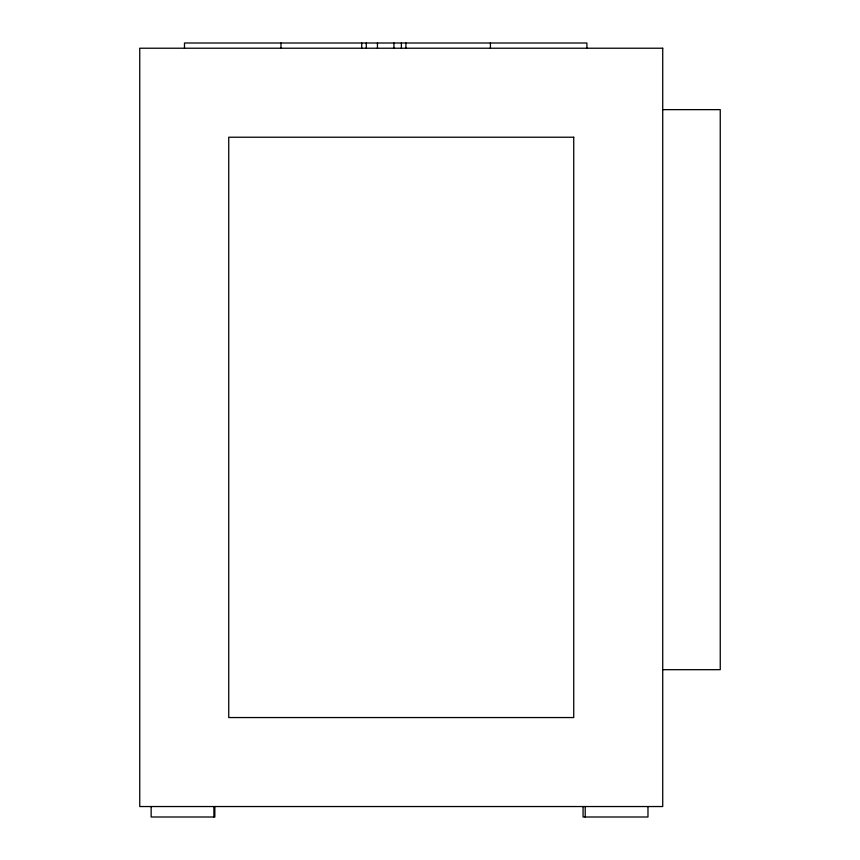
<?xml version="1.0" encoding="UTF-8"?>
<svg xmlns="http://www.w3.org/2000/svg" width="860" height="860" viewBox="0 0 860 860"><rect width="100%" height="100%" fill="white"/><g stroke="black" fill="none" stroke-linecap="round" stroke-linejoin="round"><path stroke-width="1.29" d="M662.727 109.639L720.25 109.639L720.25 669.682L662.727 669.682M647.978 806.54L647.978 817L583.069 817L583.069 806.54M586.907 48.224L586.907 43L184.481 43L184.481 48.224M585.219 806.54L585.219 817M490.415 43L490.415 48.224M405.92 43L405.92 48.224M401.383 43L401.383 48.224M393.934 43L393.934 48.224M377.454 43L377.454 48.224M366.285 43L366.285 48.224M361.716 43L361.716 48.224M280.973 43L280.973 48.224M214.839 806.54L214.839 817L151.145 817L151.145 806.54M213.903 806.54L213.903 817M662.727 48.224L139.75 48.224L139.75 806.54L662.727 806.54L662.727 48.224M573.728 137.224L228.738 137.224L228.738 717.552L573.728 717.552L573.728 137.224"/></g></svg>
